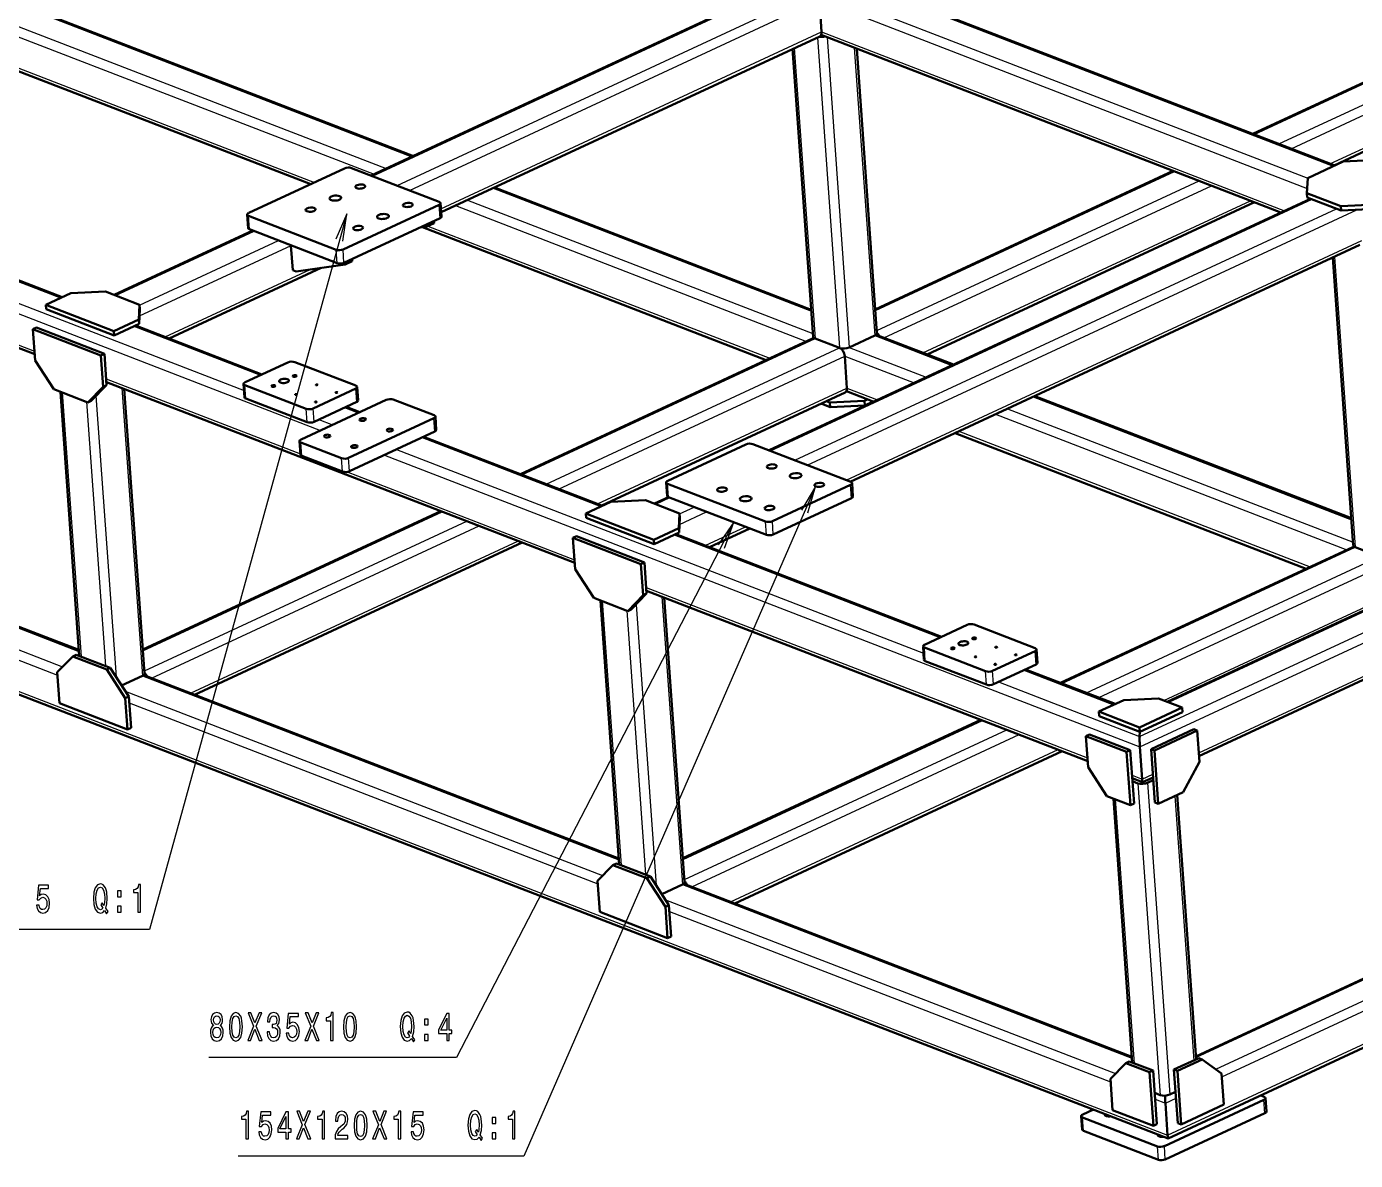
# Model space of a CAD drawing. Extents: x 0 to 1189, y 0 to 841.
# Drawn here: x 553 to 721.5, y 274.1 to 417.9 of the extents above; entities that cross this region are included whole.
import ezdxf

# ---------------------------------------------------------------- set-up
doc = ezdxf.new("R2010")
doc.units = 0

msp = doc.modelspace()

# ---------------------------------------------------------------- linework, layer by layer
at = {"color": 7, "lineweight": 25}
for p, q in [((308.21, 427.76), (697.7, 277.28)), ((659.49, 423.06), (718.7, 400.19)), ((596.85, 398.94), (647.5, 422.47)), ((656.25, 421.55), (715.46, 398.67)), ((708.69, 404.22), (745.88, 421.5)), ((552.85, 420.32), (601.83, 401.4)), ((599.96, 397.74), (650.6, 421.28)), ((601.52, 397.14), (653.17, 421.14)), ((653.85, 421.17), (715.39, 397.39)), ((711.79, 403.02), (748.98, 420.31)), ((549.61, 418.81), (598.58, 399.89)), ((713.35, 402.42), (749.64, 419.28)), ((549.03, 417.73), (597.05, 399.18)), ((605.53, 394.8), (653.81, 417.23)), ((653.27, 416.53), (656.08, 377.14)), ((653.81, 417.23), (712.54, 394.54)), ((654.51, 416.56), (657.32, 377.2)), ((650.35, 415.18), (652.98, 378.34)), ((657.96, 415.23), (660.57, 378.71)), ((718.29, 400.51), (749.93, 415.22)), ((549.32, 413.66), (589.48, 398.15)), ((492.49, 404.46), (590.26, 366.68)), ((507.14, 402.87), (557.29, 383.49)), ((487.78, 402.32), (553.97, 376.75)), ((503.89, 401.36), (580.56, 371.73)), ((660.63, 381.89), (698.59, 399.53)), ((660.81, 379.34), (701.69, 398.33)), ((612.14, 397.42), (652.51, 381.82)), ((661.72, 378.43), (703.26, 397.73)), ((605.41, 393.6), (605.29, 395.3)), ((607.36, 395.2), (651.9, 377.98)), ((608.89, 395.91), (652.71, 378.98)), ((647.32, 364.09), (716.01, 396.01)), ((650.42, 362.89), (719.11, 394.81)), ((651.99, 362.29), (721.68, 394.67)), ((666.66, 376.52), (708.19, 395.82)), ((581.24, 392.2), (581.12, 393.89)), ((564.27, 383.8), (581.84, 391.96)), ((603.86, 392.59), (647.26, 375.83)), ((567.28, 381.23), (586.51, 390.16)), ((567.29, 382.56), (584.94, 390.77)), ((592.35, 387.9), (592.23, 389.6)), ((593.23, 387.95), (593.11, 389.64)), ((656.92, 360.38), (722.31, 390.77)), ((718.86, 388.71), (721.49, 351.87)), ((570.54, 378.54), (588.93, 387.08)), ((566.59, 379.89), (582.63, 373.7)), ((615.79, 361.06), (652.98, 378.34)), ((660.57, 378.71), (670.34, 374.93)), ((459.95, 377.16), (559.61, 338.65)), ((618.89, 359.86), (656.08, 377.14)), ((620.45, 359.25), (656.74, 376.12)), ((656.74, 376.12), (665.55, 372.71)), ((657.32, 377.2), (667.09, 373.42)), ((457.77, 375.24), (557.53, 336.69)), ((458.29, 373.73), (556.9, 335.63)), ((563.06, 373.23), (587.7, 363.72)), ((557.49, 371.49), (559.88, 337.99)), ((561.77, 371.07), (564.32, 335.42)), ((565.06, 372.06), (567.67, 335.54)), ((580.79, 370.72), (580.67, 372.42)), ((594.84, 370.29), (594.72, 371.98)), ((625.39, 357.35), (657.03, 372.05)), ((657.03, 372.05), (660.91, 370.55)), ((680.64, 370.95), (721.01, 355.35)), ((560.59, 370.29), (562.98, 336.8)), ((588.55, 367.73), (588.43, 369.42)), ((589.43, 367.77), (589.31, 369.46)), ((593.31, 369.57), (595.04, 368.9)), ((677.4, 369.44), (721.22, 352.51)), ((590.06, 368.06), (591.79, 367.39)), ((604.75, 366.53), (604.63, 368.23)), ((675.86, 368.73), (720.41, 351.52)), ((603.13, 365.78), (625.8, 357.02)), ((671.21, 366.57), (715.76, 349.36)), ((587.88, 363.46), (587.76, 365.15)), ((599.88, 364.27), (666.73, 338.44)), ((697.7, 277.28), (888, 365.71)), ((701.64, 325.79), (785.12, 364.58)), ((593.05, 361.46), (592.93, 363.15)), ((593.93, 361.5), (593.81, 363.2)), ((598.35, 363.56), (694.18, 326.53)), ((593.64, 361.42), (622.47, 350.28)), ((634.39, 358.23), (634.27, 359.92)), ((657.6, 358.09), (657.48, 359.78)), ((632.77, 357.33), (634.56, 358.16)), ((567.73, 338.72), (605.69, 356.36)), ((635.79, 354.76), (639.23, 356.36)), ((635.8, 356.1), (637.66, 356.96)), ((567.91, 336.17), (608.79, 355.16)), ((568.83, 335.26), (610.36, 354.56)), ((639.04, 352.07), (644.16, 354.45)), ((646.8, 353.43), (646.68, 355.13)), ((647.68, 353.48), (647.56, 355.17)), ((573.76, 333.36), (615.29, 352.65)), ((635.1, 353.43), (668.8, 340.4)), ((684.29, 334.59), (721.49, 351.87)), ((687.4, 333.39), (724.59, 350.67)), ((688.96, 332.79), (725.25, 349.65)), ((694.15, 327.85), (736.36, 347.46)), ((697.83, 332.19), (733.26, 348.66)), ((631.57, 346.77), (687.53, 325.14)), ((633.56, 345.59), (636.17, 309.07)), ((694.18, 326.53), (737.93, 346.86)), ((697.23, 332.43), (725.54, 345.58)), ((625.99, 345.02), (628.39, 311.53)), ((630.28, 344.6), (632.83, 308.96)), ((629.1, 343.82), (631.49, 310.33)), ((666.96, 337.43), (666.84, 339.13)), ((681.01, 336.99), (680.89, 338.69)), ((567.67, 335.54), (628.11, 312.19)), ((674.72, 334.43), (674.6, 336.13)), ((675.6, 334.48), (675.48, 336.17)), ((679.48, 336.28), (690.85, 331.88)), ((676.23, 334.77), (694.15, 327.85)), ((565.48, 333.62), (626.03, 310.23)), ((566, 332.12), (625.41, 309.16)), ((636.23, 312.26), (674.2, 329.9)), ((636.42, 309.7), (677.3, 328.7)), ((637.33, 308.8), (678.86, 328.09)), ((642.27, 306.89), (683.8, 326.19)), ((701.29, 287.12), (786.54, 326.73)), ((703.81, 285.65), (788.36, 324.94)), ((693.18, 322.96), (694.47, 322.46)), ((694.47, 322.46), (695.82, 323.09)), ((695.16, 321.97), (697.98, 282.43)), ((704.58, 284.68), (788.05, 323.46)), ((693.92, 321.91), (696.75, 282.37)), ((698.63, 320.3), (701.03, 286.76)), ((691.05, 319.89), (693.44, 286.39)), ((636.17, 309.07), (693.17, 287.05)), ((633.99, 307.15), (691.09, 285.09)), ((634.5, 305.65), (690.47, 284.03)), ((696.12, 281.84), (697.41, 281.35)), ((697.41, 281.35), (698.76, 281.97)), ((710.03, 280.08), (709.91, 281.77)), ((687.04, 277.83), (686.92, 279.52)), ((696.52, 274.16), (696.4, 275.86)), ((697.4, 274.21), (697.28, 275.9))]:
    msp.add_line(p, q, dxfattribs=at)
at = {"color": 7, "lineweight": 50}
for p, q in [((308.79, 427.14), (697.76, 276.86)), ((659.69, 423.15), (718.89, 400.28)), ((596.68, 399.01), (647.33, 422.54)), ((708.51, 404.29), (745.57, 421.51)), ((553.02, 420.43), (602.03, 401.49)), ((653.53, 421.16), (653.81, 417.23)), ((605.56, 394.36), (653.57, 416.67)), ((653.75, 416.86), (712.07, 394.32)), ((650.13, 415.07), (652.74, 378.57)), ((658.26, 415.11), (660.83, 379)), ((718.82, 400.31), (749.7, 414.66)), ((455.38, 414.44), (554, 376.34)), ((549.26, 413.29), (589.01, 397.93)), ((507.34, 402.96), (557.49, 383.58)), ((593.31, 399.93), (581.14, 394.27)), ((605.31, 395.67), (594.19, 399.97)), ((660.62, 382.03), (698.42, 399.6)), ((719.97, 400.78), (715.46, 398.68)), ((724.38, 401), (719.97, 400.78)), ((715.46, 398.68), (715.36, 396.8)), ((612.34, 397.51), (652.5, 382)), ((715.4, 396.24), (715.36, 396.8)), ((715.36, 396.8), (719.67, 395.14)), ((715.4, 396.24), (719.71, 394.58)), ((593.11, 389.64), (605.29, 395.3)), ((605.6, 393.81), (605.48, 395.51)), ((647.15, 364.16), (715.83, 396.07)), ((667.19, 376.32), (708.72, 395.62)), ((724.08, 395.36), (719.67, 395.14)), ((719.71, 394.58), (719.67, 395.14)), ((724.12, 394.79), (719.71, 394.58)), ((581.06, 392.36), (580.94, 394.06)), ((581.12, 393.89), (592.23, 389.6)), ((593.23, 387.95), (605.41, 393.6)), ((603.75, 392.54), (603.73, 392.82)), ((603.75, 392.54), (604.66, 392.96)), ((604.66, 392.96), (604.64, 393.24)), ((564.09, 383.87), (581.67, 392.03)), ((581.24, 392.2), (592.35, 387.9)), ((602.85, 392.41), (603.75, 392.54)), ((603.17, 392.46), (646.79, 375.61)), ((586.5, 390.16), (586.73, 387)), ((657.45, 360.18), (722.08, 390.21)), ((587.16, 386.83), (593.38, 387.72)), ((593.38, 387.72), (593.36, 388)), ((593.38, 387.72), (594.28, 388.14)), ((594.28, 388.14), (594.26, 388.42)), ((718.64, 388.61), (721.25, 352.1)), ((571.07, 378.33), (590.33, 387.29)), ((586.73, 387), (587.16, 386.83)), ((562.98, 384.3), (558.57, 384.08)), ((567.29, 382.63), (562.98, 384.3)), ((558.57, 384.08), (555.41, 382.61)), ((555.45, 382.05), (555.41, 382.61)), ((555.41, 382.61), (564.03, 379.28)), ((567.19, 380.75), (567.29, 382.63)), ((567.33, 382.07), (567.29, 382.63)), ((555.45, 382.05), (564.07, 378.72)), ((567.23, 380.19), (567.33, 382.07)), ((554.22, 379.73), (553.77, 379.52)), ((562.39, 376.19), (553.77, 379.52)), ((553.77, 379.52), (554.05, 375.56)), ((562.84, 376.4), (554.22, 379.73)), ((564.03, 379.28), (567.19, 380.75)), ((564.07, 378.72), (564.03, 379.28)), ((564.07, 378.72), (567.23, 380.19)), ((566.79, 379.99), (582.83, 373.79)), ((567.23, 380.19), (567.19, 380.75)), ((615.62, 361.12), (652.67, 378.34)), ((656.08, 377.14), (652.98, 378.34)), ((652.98, 378.34), (656.08, 377.14)), ((660.57, 378.71), (657.32, 377.2)), ((660.73, 378.81), (670.53, 375.03)), ((460.12, 377.26), (559.6, 338.83)), ((562.84, 376.4), (562.39, 376.19)), ((562.67, 372.23), (562.39, 376.19)), ((563.12, 372.44), (562.84, 376.4)), ((656.74, 376.12), (657.03, 372.05)), ((554.05, 375.56), (556.41, 371.91)), ((586.1, 375.31), (580.69, 372.79)), ((594.74, 372.36), (586.98, 375.35)), ((563.09, 372.82), (622.5, 349.87)), ((580.5, 372.58), (580.62, 370.89)), ((556.41, 371.91), (560.72, 370.24)), ((557.26, 371.58), (559.65, 338.08)), ((560.72, 370.24), (562.67, 372.23)), ((561.17, 370.45), (563.12, 372.44)), ((563.12, 372.44), (562.67, 372.23)), ((565.36, 371.95), (567.94, 335.84)), ((580.67, 372.42), (588.43, 369.42)), ((589.31, 369.46), (594.72, 371.98)), ((594.91, 372.19), (595.03, 370.5)), ((625.92, 357.14), (656.8, 371.49)), ((656.97, 371.67), (660.44, 370.33)), ((680.84, 371.04), (721, 355.53)), ((561.17, 370.45), (560.72, 370.24)), ((580.79, 370.72), (588.55, 367.73)), ((598.6, 370.56), (587.78, 365.53)), ((589.43, 367.77), (594.84, 370.29)), ((593.51, 369.66), (595.24, 368.99)), ((604.65, 368.6), (599.48, 370.6)), ((653.76, 370.08), (654.88, 369.65)), ((654.41, 370.38), (654.84, 370.21)), ((659.24, 370.43), (654.84, 370.21)), ((654.88, 369.65), (654.84, 370.21)), ((659.28, 369.86), (654.88, 369.65)), ((659.24, 370.43), (659.68, 370.63)), ((659.28, 369.86), (659.24, 370.43)), ((659.28, 369.86), (660.36, 370.36)), ((593.81, 363.2), (604.63, 368.23)), ((604.94, 366.74), (604.82, 368.44)), ((593.93, 361.5), (604.75, 366.53)), ((603.33, 365.87), (626, 357.11)), ((670.74, 366.35), (715.29, 349.14)), ((587.7, 363.62), (587.58, 365.32)), ((587.76, 365.15), (592.93, 363.15)), ((644.21, 364.91), (634.29, 360.3)), ((657.5, 360.16), (645.09, 364.95)), ((697.76, 276.86), (887.47, 365.01)), ((701.67, 325.36), (785.15, 364.15)), ((587.88, 363.46), (593.05, 361.46)), ((634.22, 358.39), (634.1, 360.09)), ((634.27, 359.92), (646.68, 355.13)), ((647.56, 355.17), (657.48, 359.78)), ((657.79, 358.3), (657.67, 359.99)), ((627.07, 357.61), (623.92, 356.15)), ((631.48, 357.83), (627.07, 357.61)), ((635.79, 356.16), (631.48, 357.83)), ((632.6, 357.4), (634.39, 358.23)), ((634.39, 358.23), (646.8, 353.43)), ((647.68, 353.48), (657.6, 358.09)), ((567.72, 338.87), (605.52, 356.43)), ((623.96, 355.58), (623.92, 356.15)), ((623.92, 356.15), (632.53, 352.82)), ((635.69, 354.28), (635.79, 356.16)), ((635.83, 355.6), (635.79, 356.16)), ((623.96, 355.58), (632.57, 352.25)), ((632.53, 352.82), (635.69, 354.28)), ((635.73, 353.72), (635.69, 354.28)), ((635.73, 353.72), (635.83, 355.6)), ((639.57, 351.87), (644.69, 354.25)), ((574.29, 333.15), (615.82, 352.45)), ((622.73, 353.26), (622.27, 353.05)), ((630.89, 349.72), (622.27, 353.05)), ((622.27, 353.05), (622.56, 349.1)), ((631.34, 349.93), (622.73, 353.26)), ((632.57, 352.25), (632.53, 352.82)), ((632.57, 352.25), (635.73, 353.72)), ((635.3, 353.52), (669, 340.5)), ((684.12, 334.66), (721.17, 351.87)), ((724.59, 350.67), (721.49, 351.87)), ((721.49, 351.87), (724.59, 350.67)), ((622.56, 349.1), (624.91, 345.44)), ((631.34, 349.93), (630.89, 349.72)), ((631.17, 345.77), (630.89, 349.72)), ((631.62, 345.98), (631.34, 349.93)), ((697.66, 332.26), (733.09, 348.73)), ((629.22, 343.77), (631.17, 345.77)), ((629.67, 343.98), (631.62, 345.98)), ((631.62, 345.98), (631.17, 345.77)), ((631.6, 346.35), (687.56, 324.73)), ((624.91, 345.44), (629.22, 343.77)), ((625.76, 345.11), (628.15, 311.62)), ((629.67, 343.98), (629.22, 343.77)), ((633.86, 345.48), (636.44, 309.37)), ((672.27, 342.02), (666.86, 339.5)), ((680.91, 339.06), (673.15, 342.06)), ((666.67, 339.29), (666.79, 337.6)), ((666.84, 339.13), (674.6, 336.13)), ((681.08, 338.9), (681.2, 337.2)), ((558.83, 338.02), (556.87, 336.03)), ((559.28, 338.23), (558.83, 338.02)), ((563.14, 336.35), (558.83, 338.02)), ((563.59, 336.56), (559.28, 338.23)), ((666.96, 337.43), (674.72, 334.43)), ((675.48, 336.17), (680.89, 338.69)), ((556.87, 336.03), (557.16, 332.07)), ((563.59, 336.56), (563.14, 336.35)), ((565.49, 332.7), (563.14, 336.35)), ((565.94, 332.91), (563.59, 336.56)), ((567.67, 335.54), (565.03, 334.32)), ((567.83, 335.65), (628.1, 312.36)), ((675.6, 334.48), (681.01, 336.99)), ((679.68, 336.37), (691.05, 331.98)), ((557.16, 332.07), (565.77, 328.74)), ((565.94, 332.91), (565.49, 332.7)), ((565.77, 328.74), (565.49, 332.7)), ((566.22, 328.95), (565.94, 332.91)), ((692.13, 332.48), (688.97, 331.01)), ((696.54, 332.69), (692.13, 332.48)), ((699.56, 331.53), (696.54, 332.69)), ((689.02, 330.45), (688.97, 331.01)), ((688.97, 331.01), (694.14, 329.01)), ((689.02, 330.45), (694.19, 328.45)), ((694.14, 329.01), (699.56, 331.53)), ((694.19, 328.45), (699.6, 330.96)), ((699.6, 330.96), (699.56, 331.53)), ((566.22, 328.95), (565.77, 328.74)), ((636.22, 312.4), (674.02, 329.96)), ((694.19, 328.45), (694.14, 329.01)), ((701.01, 328.77), (695.6, 326.25)), ((701.01, 328.77), (701.44, 328.6)), ((687.78, 328.12), (687.33, 327.91)), ((692.5, 325.92), (687.33, 327.91)), ((687.33, 327.91), (687.61, 323.96)), ((692.95, 326.13), (687.78, 328.12)), ((694.19, 328.45), (694.15, 327.85)), ((694.15, 327.85), (694.19, 328.45)), ((701.44, 328.6), (696.03, 326.09)), ((701.72, 324.65), (701.44, 328.6)), ((642.8, 306.68), (684.33, 325.98)), ((692.95, 326.13), (692.5, 325.92)), ((692.99, 319.14), (692.5, 325.92)), ((693.44, 319.35), (692.95, 326.13)), ((694.18, 326.53), (694.47, 322.46)), ((694.18, 326.53), (694.47, 322.46)), ((695.6, 326.25), (696.08, 319.48)), ((695.6, 326.25), (696.03, 326.09)), ((696.03, 326.09), (696.51, 319.31)), ((701.28, 287.26), (786.4, 326.81)), ((687.61, 323.96), (689.97, 320.3)), ((699.67, 320.78), (701.72, 324.65)), ((693.21, 322.55), (694.53, 322.04)), ((693.24, 322.17), (693.92, 321.91)), ((694.53, 322.04), (695.86, 322.65)), ((695.88, 322.3), (695.16, 321.97)), ((689.97, 320.3), (692.99, 319.14)), ((696.51, 319.31), (699.67, 320.78)), ((698.91, 320.43), (701.31, 286.89)), ((690.82, 319.97), (693.21, 286.48)), ((693.44, 319.35), (692.99, 319.14)), ((696.08, 319.48), (696.51, 319.31)), ((627.33, 311.55), (625.38, 309.56)), ((627.78, 311.76), (627.33, 311.55)), ((631.64, 309.89), (627.33, 311.55)), ((632.09, 310.1), (627.78, 311.76)), ((625.38, 309.56), (625.66, 305.61)), ((632.09, 310.1), (631.64, 309.89)), ((634, 306.23), (631.64, 309.89)), ((634.45, 306.44), (632.09, 310.1)), ((636.17, 309.07), (633.54, 307.85)), ((636.34, 309.18), (693.16, 287.22)), ((625.66, 305.61), (634.28, 302.28)), ((634.45, 306.44), (634, 306.23)), ((634.28, 302.28), (634, 306.23)), ((634.73, 302.49), (634.45, 306.44)), ((634.73, 302.49), (634.28, 302.28)), ((692.84, 286.62), (692.39, 286.41)), ((695.86, 285.46), (692.84, 286.62)), ((701.66, 287.06), (698.5, 285.59)), ((702.09, 286.89), (698.93, 285.42)), ((701.66, 287.06), (702.09, 286.89)), ((704.55, 285.11), (702.09, 286.89)), ((692.39, 286.41), (690.44, 284.42)), ((695.41, 285.25), (692.39, 286.41)), ((695.86, 285.46), (695.41, 285.25)), ((695.89, 278.47), (695.41, 285.25)), ((696.34, 278.68), (695.86, 285.46)), ((698.5, 285.59), (698.99, 278.81)), ((698.5, 285.59), (698.93, 285.42)), ((698.93, 285.42), (699.42, 278.64)), ((704.83, 281.16), (704.55, 285.11)), ((690.44, 284.42), (690.72, 280.47)), ((696.06, 282.64), (696.75, 282.37)), ((697.28, 275.9), (709.91, 281.77)), ((698.7, 282.76), (697.98, 282.43)), ((709.93, 282.15), (709.5, 282.31)), ((710.22, 280.29), (710.1, 281.98)), ((688.28, 280.52), (686.94, 279.9)), ((690.72, 280.47), (695.89, 278.47)), ((697.4, 274.21), (710.03, 280.08)), ((697.41, 281.35), (697.7, 277.28)), ((697.41, 281.35), (697.7, 277.28)), ((699.42, 278.64), (704.83, 281.16)), ((686.87, 277.99), (686.75, 279.69)), ((686.92, 279.52), (696.4, 275.86)), ((696.34, 278.68), (695.89, 278.47)), ((698.99, 278.81), (699.42, 278.64)), ((687.04, 277.83), (696.52, 274.16))]:
    msp.add_line(p, q, dxfattribs=at)
at = {"color": 7, "lineweight": 25}
for points in [[(593.57, 394.16), (568.56, 303.36), (532.32, 303.36)], [(593.09, 390.69), (593.57, 394.16), (592.21, 390.94)], [(653.04, 359.57), (616.06, 274.61), (579.82, 274.61)], [(652.08, 356.21), (653.04, 359.57), (651.24, 356.57)], [(642.68, 355.03), (607.48, 287.11), (576.07, 287.11)], [(641.49, 351.73), (642.68, 355.03), (640.68, 352.15)]]:
    msp.add_lwpolyline(points, dxfattribs=at)
for points in [[(554.23, 306.47), (554.31, 306.05), (554.48, 305.73), (554.72, 305.53), (555.04, 305.45), (555.39, 305.54), (555.66, 305.79), (555.83, 306.18), (555.89, 306.69), (555.83, 307.16), (555.67, 307.53), (555.41, 307.76), (555.08, 307.85), (554.82, 307.79), (554.62, 307.62), (554.72, 308.57), (555.76, 308.57), (555.76, 308.98), (554.49, 308.98), (554.3, 307.12), (554.58, 307.12), (554.77, 307.36), (555.03, 307.45), (555.25, 307.39), (555.42, 307.23), (555.52, 306.98), (555.56, 306.66), (555.52, 306.35), (555.41, 306.1), (555.24, 305.94), (555.03, 305.89), (554.85, 305.92), (554.71, 306.04), (554.6, 306.22), (554.55, 306.47)], [(562.86, 305.77), (563.12, 305.37), (563.3, 305.64), (563.02, 306.06), (563.16, 306.64), (563.21, 307.3), (563.14, 308.09), (563.07, 308.4), (562.97, 308.67), (562.69, 309.02), (562.52, 309.12), (562.33, 309.15), (561.96, 309.02), (561.69, 308.67), (561.51, 308.09), (561.45, 307.3), (561.51, 306.52), (561.68, 305.94), (561.96, 305.58), (562.33, 305.46), (562.63, 305.54)], [(562.64, 306.09), (562.5, 305.93), (562.33, 305.88), (562.1, 305.97), (561.93, 306.25), (561.81, 306.69), (561.77, 307.3), (561.81, 307.91), (561.93, 308.36), (562.1, 308.64), (562.33, 308.73), (562.55, 308.64), (562.72, 308.36), (562.84, 307.91), (562.88, 307.3), (562.85, 306.78), (562.78, 306.42), (562.56, 306.76), (562.38, 306.51)], [(567.09, 305.55), (567.41, 305.55), (567.41, 309.08), (567.17, 309.08), (567.11, 308.77), (566.99, 308.57), (566.8, 308.44), (566.54, 308.4), (566.54, 308.05), (567.09, 308.05)], [(564.51, 307.51), (564.98, 307.51), (564.98, 308.26), (564.51, 308.26)], [(564.51, 305.55), (564.98, 305.55), (564.98, 306.31), (564.51, 306.31)], [(576.68, 291.19), (576.5, 291.05), (576.38, 290.85), (576.31, 290.61), (576.28, 290.31), (576.34, 289.86), (576.5, 289.51), (576.75, 289.29), (577.1, 289.2), (577.45, 289.29), (577.71, 289.51), (577.86, 289.86), (577.92, 290.31), (577.9, 290.61), (577.82, 290.85), (577.7, 291.05), (577.53, 291.19), (577.67, 291.31), (577.76, 291.48), (577.82, 291.68), (577.84, 291.93), (577.79, 292.29), (577.64, 292.57), (577.41, 292.76), (577.1, 292.83), (576.79, 292.76), (576.56, 292.57), (576.41, 292.29), (576.36, 291.93), (576.38, 291.68), (576.44, 291.48)], [(576.69, 291.89), (576.72, 292.11), (576.8, 292.28), (576.93, 292.39), (577.1, 292.43), (577.27, 292.39), (577.4, 292.28), (577.49, 292.11), (577.52, 291.89), (577.49, 291.66), (577.4, 291.48), (577.27, 291.37), (577.1, 291.33), (576.93, 291.37), (576.8, 291.48), (576.72, 291.66)], [(578.69, 291.01), (578.74, 290.22), (578.9, 289.66), (579.16, 289.31), (579.52, 289.2), (579.87, 289.31), (580.13, 289.66), (580.29, 290.22), (580.34, 291.01), (580.29, 291.8), (580.22, 292.11), (580.13, 292.37), (579.87, 292.71), (579.52, 292.83), (579.16, 292.71), (578.9, 292.37), (578.74, 291.8)], [(579.02, 291.01), (579.05, 291.62), (579.13, 292.06), (579.29, 292.32), (579.52, 292.41), (579.74, 292.32), (579.9, 292.06), (579.98, 291.62), (580.01, 291.01), (579.98, 290.4), (579.9, 289.96), (579.74, 289.7), (579.52, 289.62), (579.29, 289.7), (579.13, 289.96), (579.05, 290.4)], [(581.02, 289.3), (581.38, 289.3), (581.93, 290.72), (582.48, 289.3), (582.85, 289.3), (582.1, 291.11), (582.81, 292.81), (582.46, 292.81), (581.94, 291.51), (581.42, 292.81), (581.06, 292.81), (581.77, 291.1)], [(583.48, 290.4), (583.48, 290.37), (583.54, 289.88), (583.7, 289.52), (583.95, 289.29), (584.29, 289.2), (584.65, 289.29), (584.91, 289.51), (585.08, 289.86), (585.15, 290.32), (585.12, 290.62), (585.04, 290.86), (584.92, 291.04), (584.75, 291.18), (584.98, 291.45), (585.06, 291.89), (585.01, 292.28), (584.86, 292.58), (584.62, 292.76), (584.29, 292.83), (583.98, 292.75), (583.74, 292.53), (583.59, 292.17), (583.54, 291.71), (583.54, 291.67), (583.84, 291.67), (583.87, 291.99), (583.96, 292.22), (584.1, 292.37), (584.31, 292.42), (584.48, 292.38), (584.61, 292.27), (584.69, 292.1), (584.72, 291.87), (584.69, 291.62), (584.61, 291.45), (584.47, 291.35), (584.27, 291.32), (584.14, 291.33), (584.14, 290.93), (584.31, 290.94), (584.52, 290.89), (584.68, 290.77), (584.78, 290.58), (584.81, 290.32), (584.78, 290.03), (584.68, 289.81), (584.52, 289.67), (584.31, 289.63), (584.09, 289.68), (583.94, 289.83), (583.84, 290.07), (583.8, 290.4)], [(585.91, 290.22), (585.99, 289.8), (586.15, 289.48), (586.4, 289.28), (586.72, 289.2), (587.06, 289.29), (587.33, 289.54), (587.51, 289.93), (587.57, 290.44), (587.51, 290.91), (587.35, 291.28), (587.09, 291.51), (586.76, 291.6), (586.5, 291.54), (586.3, 291.37), (586.4, 292.32), (587.44, 292.32), (587.44, 292.73), (586.17, 292.73), (585.98, 290.87), (586.25, 290.87), (586.45, 291.11), (586.71, 291.2), (586.93, 291.14), (587.09, 290.98), (587.2, 290.73), (587.24, 290.41), (587.2, 290.1), (587.09, 289.85), (586.92, 289.69), (586.71, 289.64), (586.52, 289.67), (586.38, 289.79), (586.28, 289.97), (586.23, 290.22)], [(588.27, 289.3), (588.63, 289.3), (589.17, 290.72), (589.73, 289.3), (590.09, 289.3), (589.35, 291.11), (590.05, 292.81), (589.71, 292.81), (589.18, 291.51), (588.67, 292.81), (588.31, 292.81), (589.01, 291.1)], [(591.53, 289.3), (591.84, 289.3), (591.84, 292.83), (591.61, 292.83), (591.55, 292.52), (591.42, 292.32), (591.23, 292.19), (590.97, 292.15), (590.97, 291.8), (591.53, 291.8)], [(593.18, 291.01), (593.23, 290.22), (593.39, 289.66), (593.65, 289.31), (594, 289.2), (594.36, 289.31), (594.62, 289.66), (594.77, 290.22), (594.83, 291.01), (594.77, 291.8), (594.71, 292.11), (594.62, 292.37), (594.36, 292.71), (594, 292.83), (593.65, 292.71), (593.39, 292.37), (593.23, 291.8)], [(593.51, 291.01), (593.53, 291.62), (593.62, 292.06), (593.77, 292.32), (594, 292.41), (594.23, 292.32), (594.39, 292.06), (594.47, 291.62), (594.5, 291.01), (594.47, 290.4), (594.39, 289.96), (594.23, 289.7), (594, 289.62), (593.77, 289.7), (593.62, 289.96), (593.53, 290.4)], [(601.78, 289.52), (602.04, 289.12), (602.22, 289.39), (601.94, 289.81), (602.08, 290.39), (602.13, 291.05), (602.06, 291.84), (601.99, 292.15), (601.89, 292.42), (601.61, 292.77), (601.44, 292.87), (601.25, 292.9), (600.88, 292.77), (600.61, 292.42), (600.43, 291.84), (600.37, 291.05), (600.43, 290.27), (600.6, 289.69), (600.88, 289.33), (601.25, 289.21), (601.55, 289.29)], [(601.56, 289.84), (601.42, 289.68), (601.25, 289.63), (601.03, 289.72), (600.85, 290), (600.73, 290.44), (600.7, 291.05), (600.73, 291.66), (600.85, 292.11), (601.02, 292.39), (601.25, 292.48), (601.47, 292.39), (601.65, 292.11), (601.76, 291.66), (601.8, 291.05), (601.77, 290.53), (601.7, 290.17), (601.48, 290.51), (601.3, 290.26)], [(603.43, 291.26), (603.9, 291.26), (603.9, 292.01), (603.43, 292.01)], [(606.27, 289.3), (606.57, 289.3), (606.57, 290.17), (606.91, 290.17), (606.91, 290.58), (606.57, 290.58), (606.57, 292.73), (606.26, 292.73), (605.22, 290.62), (605.22, 290.17), (606.27, 290.17)], [(605.51, 290.58), (606.27, 292.14), (606.27, 290.58)], [(576.61, 290.32), (576.64, 290.59), (576.74, 290.79), (576.9, 290.92), (577.1, 290.96), (577.31, 290.92), (577.46, 290.79), (577.56, 290.59), (577.59, 290.32), (577.56, 290.03), (577.46, 289.81), (577.31, 289.67), (577.1, 289.63), (576.9, 289.67), (576.74, 289.81), (576.64, 290.03)], [(603.43, 289.3), (603.9, 289.3), (603.9, 290.06), (603.43, 290.06)], [(580.79, 276.8), (581.1, 276.8), (581.1, 280.33), (580.87, 280.33), (580.81, 280.02), (580.69, 279.82), (580.5, 279.69), (580.24, 279.65), (580.24, 279.3), (580.79, 279.3)], [(582.42, 277.72), (582.49, 277.3), (582.66, 276.98), (582.91, 276.78), (583.22, 276.7), (583.57, 276.79), (583.84, 277.04), (584.01, 277.43), (584.08, 277.94), (584.02, 278.41), (583.85, 278.78), (583.6, 279.01), (583.26, 279.1), (583.01, 279.04), (582.81, 278.87), (582.9, 279.82), (583.95, 279.82), (583.95, 280.23), (582.67, 280.23), (582.49, 278.37), (582.76, 278.37), (582.96, 278.61), (583.21, 278.7), (583.43, 278.64), (583.6, 278.48), (583.71, 278.23), (583.74, 277.91), (583.71, 277.6), (583.6, 277.35), (583.43, 277.19), (583.21, 277.14), (583.03, 277.17), (582.89, 277.29), (582.79, 277.47), (582.74, 277.72)], [(585.87, 276.8), (586.18, 276.8), (586.18, 277.67), (586.52, 277.67), (586.52, 278.08), (586.18, 278.08), (586.18, 280.23), (585.87, 280.23), (584.82, 278.12), (584.82, 277.67), (585.87, 277.67)], [(587.19, 276.8), (587.55, 276.8), (588.09, 278.22), (588.65, 276.8), (589.01, 276.8), (588.27, 278.61), (588.97, 280.31), (588.63, 280.31), (588.1, 279.01), (587.59, 280.31), (587.23, 280.31), (587.93, 278.6)], [(590.45, 276.8), (590.76, 276.8), (590.76, 280.33), (590.53, 280.33), (590.47, 280.02), (590.34, 279.82), (590.15, 279.69), (589.89, 279.65), (589.89, 279.3), (590.45, 279.3)], [(592.09, 276.8), (593.72, 276.8), (593.72, 277.24), (592.43, 277.24), (592.5, 277.48), (592.63, 277.67), (593.01, 278.03), (593.21, 278.18), (593.44, 278.4), (593.6, 278.65), (593.69, 278.95), (593.72, 279.29), (593.67, 279.71), (593.51, 280.04), (593.26, 280.25), (592.94, 280.33), (592.61, 280.24), (592.36, 280.01), (592.2, 279.63), (592.14, 279.13), (592.14, 279.06), (592.46, 279.06), (592.46, 279.1), (592.49, 279.44), (592.58, 279.69), (592.73, 279.86), (592.92, 279.91), (593.12, 279.86), (593.27, 279.73), (593.36, 279.54), (593.4, 279.29), (593.37, 279.06), (593.31, 278.86), (593.2, 278.69), (593.05, 278.54), (592.85, 278.38), (592.51, 278.07), (592.27, 277.73), (592.13, 277.33), (592.09, 276.82)], [(594.51, 278.51), (594.57, 277.72), (594.73, 277.16), (594.98, 276.81), (595.34, 276.7), (595.69, 276.81), (595.95, 277.16), (596.11, 277.72), (596.16, 278.51), (596.11, 279.3), (596.04, 279.61), (595.95, 279.87), (595.69, 280.21), (595.34, 280.33), (594.98, 280.21), (594.73, 279.87), (594.57, 279.3)], [(594.84, 278.51), (594.87, 279.12), (594.96, 279.56), (595.11, 279.82), (595.34, 279.91), (595.57, 279.82), (595.72, 279.56), (595.81, 279.12), (595.83, 278.51), (595.81, 277.9), (595.72, 277.46), (595.57, 277.2), (595.34, 277.12), (595.11, 277.2), (594.96, 277.46), (594.87, 277.9)], [(596.85, 276.8), (597.21, 276.8), (597.75, 278.22), (598.31, 276.8), (598.67, 276.8), (597.93, 278.61), (598.63, 280.31), (598.29, 280.31), (597.76, 279.01), (597.25, 280.31), (596.89, 280.31), (597.59, 278.6)], [(600.11, 276.8), (600.42, 276.8), (600.42, 280.33), (600.19, 280.33), (600.12, 280.02), (600, 279.82), (599.81, 279.69), (599.55, 279.65), (599.55, 279.3), (600.11, 279.3)], [(601.73, 277.72), (601.81, 277.3), (601.98, 276.98), (602.22, 276.78), (602.54, 276.7), (602.89, 276.79), (603.16, 277.04), (603.33, 277.43), (603.39, 277.94), (603.33, 278.41), (603.17, 278.78), (602.91, 279.01), (602.58, 279.1), (602.32, 279.04), (602.12, 278.87), (602.22, 279.82), (603.26, 279.82), (603.26, 280.23), (601.99, 280.23), (601.8, 278.37), (602.08, 278.37), (602.27, 278.61), (602.53, 278.7), (602.75, 278.64), (602.92, 278.48), (603.02, 278.23), (603.06, 277.91), (603.02, 277.6), (602.91, 277.35), (602.74, 277.19), (602.53, 277.14), (602.35, 277.17), (602.21, 277.29), (602.1, 277.47), (602.05, 277.72)], [(610.36, 277.02), (610.62, 276.62), (610.8, 276.89), (610.52, 277.31), (610.66, 277.89), (610.71, 278.55), (610.64, 279.34), (610.57, 279.65), (610.47, 279.92), (610.19, 280.27), (610.02, 280.37), (609.83, 280.4), (609.46, 280.27), (609.19, 279.92), (609.01, 279.34), (608.95, 278.55), (609.01, 277.77), (609.18, 277.19), (609.46, 276.83), (609.83, 276.71), (610.13, 276.79)], [(610.14, 277.34), (610, 277.18), (609.83, 277.13), (609.6, 277.22), (609.43, 277.5), (609.31, 277.94), (609.27, 278.55), (609.31, 279.16), (609.43, 279.61), (609.6, 279.89), (609.83, 279.98), (610.05, 279.89), (610.22, 279.61), (610.34, 279.16), (610.38, 278.55), (610.35, 278.03), (610.28, 277.67), (610.06, 278.01), (609.88, 277.76)], [(614.59, 276.8), (614.91, 276.8), (614.91, 280.33), (614.67, 280.33), (614.61, 280.02), (614.49, 279.82), (614.3, 279.69), (614.04, 279.65), (614.04, 279.3), (614.59, 279.3)], [(585.11, 278.08), (585.87, 279.64), (585.87, 278.08)], [(612.01, 278.76), (612.48, 278.76), (612.48, 279.51), (612.01, 279.51)], [(612.01, 276.8), (612.48, 276.8), (612.48, 277.56), (612.01, 277.56)]]:
    msp.add_lwpolyline(points, close=True, dxfattribs=at)
at = {"color": 7, "lineweight": 50}
for centre in [(694.53, 322.04), (697.76, 276.86)]:
    msp.add_arc(centre, 0.00331, 248.0674, 297.7908, dxfattribs=at)
for centre, major_axis, ratio, start_param, end_param in [((653.89, 416.97), (-0.873, -0.062), 0.423301, 1.024606, 1.982958), ((653.2, 417.47), (0.369, -0.794), 0.605777, 6.283075, 7.292986), ((593.74, 399.76), (-0.623, -0.045), 0.423301, 3.873966, 5.444762), ((595.3, 397.62), (-0.63, -0.045), 0.423301, 3.873966, 6.283185), ((595.3, 397.62), (-0.63, -0.045), 0.423301, 3.141593, 3.873966), ((592.14, 396.16), (-0.748, -0.053), 0.423301, 3.873966, 6.283185), ((592.14, 396.16), (-0.748, -0.053), 0.423301, 0, 3.141593), ((592.14, 396.16), (-0.748, -0.053), 0.423301, 3.141593, 3.873966), ((595.3, 397.62), (-0.63, -0.045), 0.423301, 0, 3.141593), ((588.99, 394.69), (-0.63, -0.045), 0.423301, 3.141593, 6.283185), ((588.99, 394.69), (-0.63, -0.045), 0.423301, 0, 0.732373), ((588.99, 394.69), (-0.63, -0.045), 0.423301, 0.732373, 3.141593), ((601.33, 395.29), (-0.63, -0.045), 0.423301, 3.141593, 6.283185), ((601.33, 395.29), (-0.63, -0.045), 0.423301, 0, 0.732373), ((601.33, 395.29), (-0.63, -0.045), 0.423301, 0.732373, 3.141593), ((604.86, 395.46), (-0.623, -0.045), 0.423301, 2.303169, 3.141593), ((604.86, 395.46), (-0.623, -0.045), 0.423301, 3.141593, 3.873966), ((581.57, 394.1), (-0.623, -0.045), 0.423301, 5.444762, 6.283185), ((581.57, 394.1), (-0.623, -0.045), 0.423301, 0, 0.732373), ((598.17, 393.82), (-0.748, -0.053), 0.423301, 3.873966, 6.283185), ((598.17, 393.82), (-0.748, -0.053), 0.423301, 0, 3.141593), ((598.17, 393.82), (-0.748, -0.053), 0.423301, 3.141593, 3.873966), ((604.98, 393.77), (-0.623, -0.045), 0.423301, 2.303169, 3.141593), ((581.69, 392.41), (-0.623, -0.045), 0.423301, 0, 0.732373), ((595.02, 392.36), (-0.63, -0.045), 0.423301, 3.141593, 6.283185), ((595.02, 392.36), (-0.63, -0.045), 0.423301, 0, 0.732373), ((595.02, 392.36), (-0.63, -0.045), 0.423301, 0.732373, 3.141593), ((592.68, 389.81), (-0.623, -0.045), 0.423301, 0.732373, 2.303169), ((592.8, 388.11), (-0.623, -0.045), 0.423301, 0.732373, 2.303169), ((653.04, 377.55), (0.369, -0.794), 0.605777, 2.580597, 3.141482), ((653.61, 378.63), (-0.873, -0.062), 0.423301, 0, 0.732373), ((659.96, 378.94), (-0.873, -0.062), 0.423301, 2.303169, 3.141593), ((660.65, 378.44), (0.369, -0.794), 0.605777, 1.557927, 2.187033), ((656.72, 377.43), (-0.873, -0.062), 0.423301, 0.732373, 2.303169), ((656.14, 376.35), (0.369, -0.794), 0.605777, 1.009801, 2.580597), ((586.53, 375.14), (-0.623, -0.045), 0.423301, 3.873966, 5.444762), ((581.12, 372.63), (-0.623, -0.045), 0.423301, 5.444762, 6.283185), ((581.12, 372.63), (-0.623, -0.045), 0.423301, 0, 0.732373), ((585.62, 372.96), (-0.623, -0.045), 0.423301, 5.444762, 6.283185), ((585.62, 372.96), (-0.623, -0.045), 0.423301, 0, 3.141593), ((585.62, 372.96), (-0.623, -0.045), 0.423301, 3.141593, 5.444762), ((586.98, 373.59), (-0.258, -0.018), 0.423301, 5.444762, 6.283185), ((586.98, 373.59), (-0.258, -0.018), 0.423301, 0, 3.141593), ((586.98, 373.59), (-0.258, -0.018), 0.423301, 3.141593, 5.444762), ((589.78, 372.47), (-0.125, -0.009), 0.423301, 5.444762, 6.283185), ((589.78, 372.47), (-0.125, -0.009), 0.423301, 3.141593, 5.444762), ((581.24, 370.93), (-0.623, -0.045), 0.423301, 0, 0.732373), ((584.27, 372.33), (-0.258, -0.018), 0.423301, 3.141593, 6.283185), ((584.27, 372.33), (-0.258, -0.018), 0.423301, 0, 2.303169), ((584.27, 372.33), (-0.258, -0.018), 0.423301, 2.303169, 3.141593), ((587.16, 371.25), (-0.125, -0.009), 0.423301, 5.444762, 6.283185), ((587.16, 371.25), (-0.125, -0.009), 0.423301, 0, 3.141593), ((587.16, 371.25), (-0.125, -0.009), 0.423301, 3.141593, 5.444762), ((589.78, 372.47), (-0.125, -0.009), 0.423301, 0, 3.141593), ((592.28, 371.5), (-0.125, -0.009), 0.423301, 5.444762, 6.283185), ((592.28, 371.5), (-0.125, -0.009), 0.423301, 0, 3.141593), ((592.28, 371.5), (-0.125, -0.009), 0.423301, 3.141593, 5.444762), ((594.29, 372.15), (-0.623, -0.045), 0.423301, 2.303169, 3.141593), ((594.29, 372.15), (-0.623, -0.045), 0.423301, 3.141593, 3.873966), ((656.43, 372.28), (0.369, -0.794), 0.605777, 6.283075, 7.292986), ((588.88, 369.63), (-0.623, -0.045), 0.423301, 0.732373, 2.303169), ((589.66, 370.29), (-0.125, -0.009), 0.423301, 5.444762, 6.283185), ((589.66, 370.29), (-0.125, -0.009), 0.423301, 0, 3.141593), ((589.66, 370.29), (-0.125, -0.009), 0.423301, 3.141593, 5.444762), ((594.41, 370.45), (-0.623, -0.045), 0.423301, 2.303169, 3.141593), ((599.03, 370.39), (-0.623, -0.045), 0.423301, 3.873966, 5.444762), ((589, 367.94), (-0.623, -0.045), 0.423301, 0.732373, 2.303169), ((595.61, 368.07), (-0.414, -0.03), 0.423301, 5.444762, 6.283185), ((595.61, 368.07), (-0.414, -0.03), 0.423301, 0, 3.141593), ((595.61, 368.07), (-0.414, -0.03), 0.423301, 3.141593, 5.444762), ((604.2, 368.39), (-0.623, -0.045), 0.423301, 2.303169, 3.141593), ((604.2, 368.39), (-0.623, -0.045), 0.423301, 3.141593, 3.873966), ((591.1, 365.97), (-0.414, -0.03), 0.423301, 5.444762, 6.283185), ((591.1, 365.97), (-0.414, -0.03), 0.423301, 0, 3.141593), ((591.1, 365.97), (-0.414, -0.03), 0.423301, 3.141593, 5.444762), ((599.05, 366.73), (-0.414, -0.03), 0.423301, 5.444762, 6.283185), ((599.05, 366.73), (-0.414, -0.03), 0.423301, 0, 3.141593), ((599.05, 366.73), (-0.414, -0.03), 0.423301, 3.141593, 5.444762), ((604.32, 366.7), (-0.623, -0.045), 0.423301, 2.303169, 3.141593), ((588.21, 365.36), (-0.623, -0.045), 0.423301, 5.444762, 6.283185), ((588.21, 365.36), (-0.623, -0.045), 0.423301, 0, 0.732373), ((594.54, 364.64), (-0.414, -0.03), 0.423301, 5.444762, 6.283185), ((594.54, 364.64), (-0.414, -0.03), 0.423301, 0, 3.141593), ((594.54, 364.64), (-0.414, -0.03), 0.423301, 3.141593, 5.444762), ((644.64, 364.74), (-0.623, -0.045), 0.423301, 3.873966, 5.444762), ((588.33, 363.67), (-0.623, -0.045), 0.423301, 0, 0.732373), ((593.38, 363.36), (-0.623, -0.045), 0.423301, 0.732373, 2.303169), ((647.49, 362.11), (-0.63, -0.045), 0.423301, 3.141593, 5.444762), ((593.5, 361.67), (-0.623, -0.045), 0.423301, 0.732373, 2.303169), ((647.49, 362.11), (-0.63, -0.045), 0.423301, 5.444762, 6.283185), ((647.49, 362.11), (-0.63, -0.045), 0.423301, 0, 3.141593), ((650.51, 360.94), (-0.748, -0.053), 0.423301, 3.141593, 6.283185), ((650.51, 360.94), (-0.748, -0.053), 0.423301, 0, 2.303169), ((650.51, 360.94), (-0.748, -0.053), 0.423301, 2.303169, 3.141593), ((634.72, 360.13), (-0.623, -0.045), 0.423301, 5.444762, 6.283185), ((634.72, 360.13), (-0.623, -0.045), 0.423301, 0, 0.732373), ((641.18, 359.17), (-0.63, -0.045), 0.423301, 5.444762, 6.283185), ((641.18, 359.17), (-0.63, -0.045), 0.423301, 0, 3.141593), ((641.18, 359.17), (-0.63, -0.045), 0.423301, 3.141593, 5.444762), ((653.52, 359.78), (-0.63, -0.045), 0.423301, 3.141593, 6.283185), ((653.52, 359.78), (-0.63, -0.045), 0.423301, 0, 2.303169), ((653.52, 359.78), (-0.63, -0.045), 0.423301, 2.303169, 3.141593), ((657.05, 359.95), (-0.623, -0.045), 0.423301, 2.303169, 3.141593), ((657.05, 359.95), (-0.623, -0.045), 0.423301, 3.141593, 3.873966), ((634.84, 358.44), (-0.623, -0.045), 0.423301, 0, 0.732373), ((644.19, 358.01), (-0.748, -0.053), 0.423301, 3.141593, 6.283185), ((644.19, 358.01), (-0.748, -0.053), 0.423301, 0, 2.303169), ((644.19, 358.01), (-0.748, -0.053), 0.423301, 2.303169, 3.141593), ((657.17, 358.25), (-0.623, -0.045), 0.423301, 2.303169, 3.141593), ((647.21, 356.84), (-0.63, -0.045), 0.423301, 5.444762, 6.283185), ((647.21, 356.84), (-0.63, -0.045), 0.423301, 0, 3.141593), ((647.21, 356.84), (-0.63, -0.045), 0.423301, 3.141593, 5.444762), ((647.13, 355.34), (-0.623, -0.045), 0.423301, 0.732373, 2.303169), ((647.25, 353.64), (-0.623, -0.045), 0.423301, 0.732373, 2.303169), ((721.54, 351.08), (0.369, -0.794), 0.605777, 2.580597, 3.141482), ((722.12, 352.16), (-0.873, -0.062), 0.423301, 0, 0.732373), ((672.7, 341.85), (-0.623, -0.045), 0.423301, 3.873966, 5.444762), ((667.29, 339.34), (-0.623, -0.045), 0.423301, 5.444762, 6.283185), ((667.29, 339.34), (-0.623, -0.045), 0.423301, 0, 0.732373), ((670.44, 339.04), (-0.258, -0.018), 0.423301, 3.141593, 6.283185), ((670.44, 339.04), (-0.258, -0.018), 0.423301, 0, 2.303169), ((670.44, 339.04), (-0.258, -0.018), 0.423301, 2.303169, 3.141593), ((671.79, 339.67), (-0.623, -0.045), 0.423301, 5.444762, 6.283185), ((671.79, 339.67), (-0.623, -0.045), 0.423301, 0, 3.141593), ((671.79, 339.67), (-0.623, -0.045), 0.423301, 3.141593, 5.444762), ((673.15, 340.3), (-0.258, -0.018), 0.423301, 5.444762, 6.283185), ((673.15, 340.3), (-0.258, -0.018), 0.423301, 0, 3.141593), ((673.15, 340.3), (-0.258, -0.018), 0.423301, 3.141593, 5.444762), ((675.95, 339.18), (-0.125, -0.009), 0.423301, 5.444762, 6.283185), ((675.95, 339.18), (-0.125, -0.009), 0.423301, 0, 3.141593), ((675.95, 339.18), (-0.125, -0.009), 0.423301, 3.141593, 5.444762), ((680.46, 338.85), (-0.623, -0.045), 0.423301, 2.303169, 3.141593), ((680.46, 338.85), (-0.623, -0.045), 0.423301, 3.141593, 3.873966), ((667.41, 337.64), (-0.623, -0.045), 0.423301, 0, 0.732373), ((673.33, 337.96), (-0.125, -0.009), 0.423301, 5.444762, 6.283185), ((673.33, 337.96), (-0.125, -0.009), 0.423301, 0, 3.141593), ((673.33, 337.96), (-0.125, -0.009), 0.423301, 3.141593, 5.444762), ((678.44, 338.21), (-0.125, -0.009), 0.423301, 5.444762, 6.283185), ((678.44, 338.21), (-0.125, -0.009), 0.423301, 0, 3.141593), ((678.44, 338.21), (-0.125, -0.009), 0.423301, 3.141593, 5.444762), ((680.58, 337.16), (-0.623, -0.045), 0.423301, 2.303169, 3.141593), ((567.06, 335.77), (-0.873, -0.062), 0.423301, 2.303169, 3.141593), ((567.75, 335.28), (0.369, -0.794), 0.605777, 1.557927, 2.187033), ((675.05, 336.34), (-0.623, -0.045), 0.423301, 0.732373, 2.303169), ((675.83, 337), (-0.125, -0.009), 0.423301, 5.444762, 6.283185), ((675.83, 337), (-0.125, -0.009), 0.423301, 0, 3.141593), ((675.83, 337), (-0.125, -0.009), 0.423301, 3.141593, 5.444762), ((675.17, 334.64), (-0.623, -0.045), 0.423301, 0.732373, 2.303169), ((694.21, 327.06), (0.031, -0.95), 0.057554, 3.727041, 5.297838), ((694.21, 327.06), (0.031, -0.95), 0.057554, 3.727039, 5.297842), ((694.56, 322.2), (-0.873, -0.062), 0.423301, 0.732373, 2.303169), ((694.5, 322.99), (0.031, -0.95), 0.057553, 5.297885, 6.258743), ((694.5, 322.99), (0.031, -0.95), 0.057554, 5.297842, 6.30765), ((635.57, 309.31), (-0.873, -0.062), 0.423301, 2.303169, 3.141593), ((636.26, 308.81), (0.369, -0.794), 0.605777, 1.557927, 2.187033), ((697.38, 282.66), (-0.873, -0.062), 0.423301, 0.732373, 2.303169), ((697.44, 281.87), (0.031, -0.95), 0.057554, 4.253446, 5.297837), ((697.44, 281.87), (0.031, -0.95), 0.057555, 4.253461, 5.297834), ((709.48, 281.94), (-0.623, -0.045), 0.423301, 2.303169, 3.141593), ((709.48, 281.94), (-0.623, -0.045), 0.423301, 3.141593, 3.873966), ((687.37, 279.73), (-0.623, -0.045), 0.423301, 5.444762, 6.283185), ((690.33, 279.93), (-0.63, -0.045), 0.423301, 5.994945, 6.283185), ((690.33, 279.93), (-0.63, -0.045), 0.423301, 0, 1.752986), ((709.6, 280.24), (-0.623, -0.045), 0.423301, 2.303169, 3.141593), ((687.37, 279.73), (-0.623, -0.045), 0.423301, 0, 0.732373), ((687.49, 278.04), (-0.623, -0.045), 0.423301, 0, 0.732373), ((697.05, 277.33), (-0.63, -0.045), 0.423301, 5.989872, 6.283185), ((697.05, 277.33), (-0.63, -0.045), 0.423301, 0, 1.758059), ((697.73, 277.8), (0.031, -0.95), 0.057553, 5.297885, 6.258743), ((697.73, 277.8), (0.031, -0.95), 0.057554, 5.297842, 6.30765), ((696.85, 276.07), (-0.623, -0.045), 0.423301, 0.732373, 2.303169), ((696.97, 274.37), (-0.623, -0.045), 0.423301, 0.732373, 2.303169)]:
    msp.add_ellipse(centre, major_axis=major_axis, ratio=ratio, start_param=start_param, end_param=end_param, dxfattribs=at)

doc.saveas('drawing.dxf')
